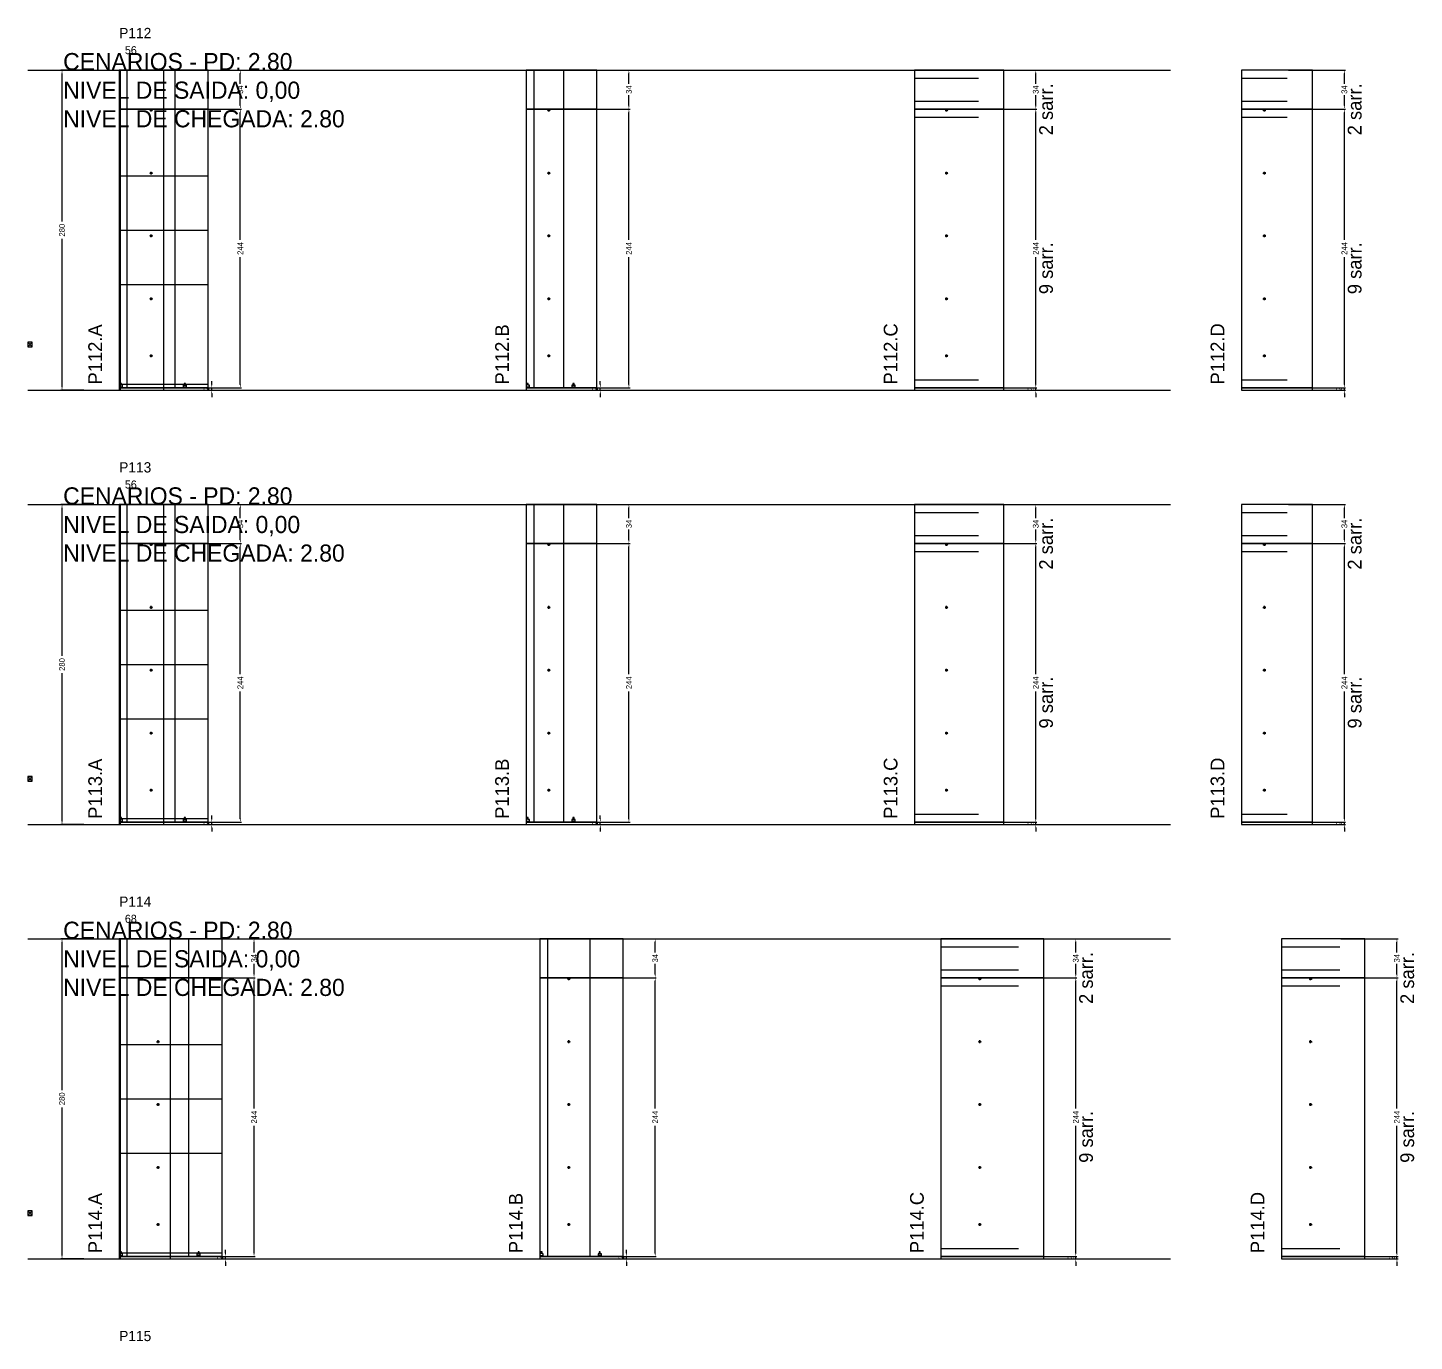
# Model space of a CAD drawing. Header units: centimetres. Extents: x -10500 to 4121, y -45226 to 295.
# Drawn here: x -7000 to -5787, y -25152 to -24003 of the extents above; entities that cross this region are included whole.
import ezdxf

# ---------------------------------------------------------------- set-up
doc = ezdxf.new("R2010")
doc.units = ezdxf.units.CM
doc.linetypes.add('DASHED', pattern=[2, -2])
for name, color, linetype in [('CHAPA', 140, 'Continuous'), ('COTA', 241, 'Continuous'), ('COTAS FURACAO', 16, 'Continuous'), ('Madeira', 30, 'Continuous'), ('MEIO_PONT', 160, 'Continuous'), ('NOMENCLATURA', 7, 'Continuous'), ('Nível', 160, 'Continuous'), ('Painéis', 200, 'Continuous'), ('Perfil Metálico', 150, 'Continuous'), ('SARR_2.2x7', 40, 'Continuous'), ('SARRAFO DE PRESSAO', 200, 'Continuous'), ('texto', 7, 'Continuous'), ('TEXTO_GERAL', 7, 'Continuous')]:
    doc.layers.add(name, color=color, linetype=linetype)
doc.dimstyles.new('PAINEL-NOVA', dxfattribs={"dimtxt": 5, "dimasz": 3, "dimexe": 1, "dimexo": 1, "dimgap": 1, "dimtad": 1, "dimcen": 2.5, "dimazin": 3, "dimtfac": 1, "dimtmove": 0, "dimatfit": 3})

# ---------------------------------------------------------------- blocks, each defined once
blk = doc.blocks.new('_CLOSEDFILLED')
at = {"color": 0, "linetype": 'BYBLOCK'}
blk.add_solid([(-1, 0.16), (0, 0), (-1, -0.16)], dxfattribs=at)
blk = doc.blocks.new('*D1639')
for p, q in [((-6951, -24040), (-6971, -24040)), ((-6970, -24172.5), (-6970, -24043)), ((-6970, -24317), (-6970, -24187.5)), ((-6951, -24320), (-6971, -24320))]:
    blk.add_line(p, q)
at = {"layer": 'Defpoints'}
for p in [(-6950, -24040), (-6970, -24320), (-6950, -24320)]:
    blk.add_point(p, dxfattribs=at)
at = {"layer": 'COTA', "xscale": 3, "yscale": 3}
for p, rotation in [((-6970, -24040), 90), ((-6970, -24320), 270)]:
    blk.add_blockref('_CLOSEDFILLED', p, dxfattribs=dict(at, rotation=rotation))
at = {"layer": 'COTA', "insert": (-6970, -24180), "char_height": 5, "attachment_point": 5, "rotation": 90}
blk.add_mtext('280', dxfattribs=at)
blk = doc.blocks.new('MULDURA')
at = {"layer": 'Paineis'}
for p, q in [((0, 0), (4, 4)), ((4, 0), (0, 4))]:
    blk.add_line(p, q, dxfattribs=at)
blk.add_lwpolyline([(0, 0), (4, 0), (4, 4), (0, 4)], close=True, dxfattribs=at)
blk = doc.blocks.new('*D1641')
for p, q in [((-6863, -24074), (-6813, -24074)), ((-6814, -24188.5), (-6814, -24077)), ((-6814, -24315), (-6814, -24203.5)), ((-6863, -24318), (-6813, -24318))]:
    blk.add_line(p, q)
at = {"layer": 'Defpoints'}
for p in [(-6864, -24074), (-6864, -24318), (-6814, -24318)]:
    blk.add_point(p, dxfattribs=at)
at = {"layer": 'COTA', "xscale": 3, "yscale": 3}
for p, rotation in [((-6814, -24074), 90), ((-6814, -24318), 270)]:
    blk.add_blockref('_CLOSEDFILLED', p, dxfattribs=dict(at, rotation=rotation))
at = {"layer": 'COTA', "insert": (-6814, -24196), "char_height": 5, "attachment_point": 5, "rotation": 90}
blk.add_mtext('244', dxfattribs=at)
blk = doc.blocks.new('*D1642')
for p, q in [((-6863, -24040), (-6813, -24040)), ((-6814, -24052), (-6814, -24043)), ((-6814, -24071), (-6814, -24062)), ((-6863, -24074), (-6813, -24074))]:
    blk.add_line(p, q)
at = {"layer": 'Defpoints'}
for p in [(-6864, -24040), (-6864, -24074), (-6814, -24074)]:
    blk.add_point(p, dxfattribs=at)
at = {"layer": 'COTA', "xscale": 3, "yscale": 3}
for p, rotation in [((-6814, -24040), 90), ((-6814, -24074), 270)]:
    blk.add_blockref('_CLOSEDFILLED', p, dxfattribs=dict(at, rotation=rotation))
at = {"layer": 'COTA', "insert": (-6814, -24057), "char_height": 5, "attachment_point": 5, "rotation": 90}
blk.add_mtext('34', dxfattribs=at)
blk = doc.blocks.new('SLIPTEE')
at = {"layer": 'Paineis'}
blk.add_lwpolyline([(0, 0), (3, 0), (3, 1.5), (2, 1.5), (2, 3), (1, 3), (1, 1.5), (0, 1.5)], close=True, dxfattribs=at)
blk = doc.blocks.new('SLIPTDD')
at = {"layer": 'Paineis'}
blk.add_line((0, 1.5), (3, 1.5), dxfattribs=at)
blk.add_lwpolyline([(0, 0), (3, 0), (3, 1.5), (2, 1.5), (2, 3), (1, 3), (1, 1.5), (0, 1.5)], close=True, dxfattribs=at)
blk = doc.blocks.new('furacao')
at = {"layer": 'COTAS FURACAO'}
for p, q in [((-1.2, 0), (1.2, 0)), ((0, -1.2), (0, 1.2))]:
    blk.add_line(p, q, dxfattribs=at)
blk.add_circle((0, 0), 0.8, dxfattribs=at)
blk = doc.blocks.new('*D1644')
for p, q in [((-6523, -24074), (-6473, -24074)), ((-6474, -24188.5), (-6474, -24077)), ((-6474, -24315), (-6474, -24203.5)), ((-6523, -24318), (-6473, -24318))]:
    blk.add_line(p, q)
at = {"layer": 'Defpoints'}
for p in [(-6524, -24074), (-6524, -24318), (-6474, -24318)]:
    blk.add_point(p, dxfattribs=at)
at = {"layer": 'COTA', "xscale": 3, "yscale": 3}
for p, rotation in [((-6474, -24074), 90), ((-6474, -24318), 270)]:
    blk.add_blockref('_CLOSEDFILLED', p, dxfattribs=dict(at, rotation=rotation))
at = {"layer": 'COTA', "insert": (-6474, -24196), "char_height": 5, "attachment_point": 5, "rotation": 90}
blk.add_mtext('244', dxfattribs=at)
blk = doc.blocks.new('*D1645')
for p, q in [((-6523, -24040), (-6473, -24040)), ((-6474, -24052), (-6474, -24043)), ((-6474, -24071), (-6474, -24062)), ((-6523, -24074), (-6473, -24074))]:
    blk.add_line(p, q)
at = {"layer": 'Defpoints'}
for p in [(-6524, -24040), (-6524, -24074), (-6474, -24074)]:
    blk.add_point(p, dxfattribs=at)
at = {"layer": 'COTA', "xscale": 3, "yscale": 3}
for p, rotation in [((-6474, -24040), 90), ((-6474, -24074), 270)]:
    blk.add_blockref('_CLOSEDFILLED', p, dxfattribs=dict(at, rotation=rotation))
at = {"layer": 'COTA', "insert": (-6474, -24057), "char_height": 5, "attachment_point": 5, "rotation": 90}
blk.add_mtext('34', dxfattribs=at)
blk = doc.blocks.new('*D1647')
for p, q in [((-6167, -24074), (-6117, -24074)), ((-6118, -24188.5), (-6118, -24077)), ((-6118, -24315), (-6118, -24203.5)), ((-6167, -24318), (-6117, -24318))]:
    blk.add_line(p, q)
at = {"layer": 'Defpoints'}
for p in [(-6168, -24074), (-6168, -24318), (-6118, -24318)]:
    blk.add_point(p, dxfattribs=at)
at = {"layer": 'COTA', "xscale": 3, "yscale": 3}
for p, rotation in [((-6118, -24074), 90), ((-6118, -24318), 270)]:
    blk.add_blockref('_CLOSEDFILLED', p, dxfattribs=dict(at, rotation=rotation))
at = {"layer": 'COTA', "insert": (-6118, -24196), "char_height": 5, "attachment_point": 5, "rotation": 90}
blk.add_mtext('244', dxfattribs=at)
blk = doc.blocks.new('*D1648')
for p, q in [((-6167, -24040), (-6117, -24040)), ((-6118, -24052), (-6118, -24043)), ((-6118, -24071), (-6118, -24062)), ((-6167, -24074), (-6117, -24074))]:
    blk.add_line(p, q)
at = {"layer": 'Defpoints'}
for p in [(-6168, -24040), (-6168, -24074), (-6118, -24074)]:
    blk.add_point(p, dxfattribs=at)
at = {"layer": 'COTA', "xscale": 3, "yscale": 3}
for p, rotation in [((-6118, -24040), 90), ((-6118, -24074), 270)]:
    blk.add_blockref('_CLOSEDFILLED', p, dxfattribs=dict(at, rotation=rotation))
at = {"layer": 'COTA', "insert": (-6118, -24057), "char_height": 5, "attachment_point": 5, "rotation": 90}
blk.add_mtext('34', dxfattribs=at)
blk = doc.blocks.new('*D1650')
for p, q in [((-5897, -24074), (-5847, -24074)), ((-5848, -24188.5), (-5848, -24077)), ((-5848, -24315), (-5848, -24203.5)), ((-5897, -24318), (-5847, -24318))]:
    blk.add_line(p, q)
at = {"layer": 'Defpoints'}
for p in [(-5898, -24074), (-5898, -24318), (-5848, -24318)]:
    blk.add_point(p, dxfattribs=at)
at = {"layer": 'COTA', "xscale": 3, "yscale": 3}
for p, rotation in [((-5848, -24074), 90), ((-5848, -24318), 270)]:
    blk.add_blockref('_CLOSEDFILLED', p, dxfattribs=dict(at, rotation=rotation))
at = {"layer": 'COTA', "insert": (-5848, -24196), "char_height": 5, "attachment_point": 5, "rotation": 90}
blk.add_mtext('244', dxfattribs=at)
blk = doc.blocks.new('*D1651')
for p, q in [((-5897, -24040), (-5847, -24040)), ((-5848, -24052), (-5848, -24043)), ((-5848, -24071), (-5848, -24062)), ((-5897, -24074), (-5847, -24074))]:
    blk.add_line(p, q)
at = {"layer": 'Defpoints'}
for p in [(-5898, -24040), (-5898, -24074), (-5848, -24074)]:
    blk.add_point(p, dxfattribs=at)
at = {"layer": 'COTA', "xscale": 3, "yscale": 3}
for p, rotation in [((-5848, -24040), 90), ((-5848, -24074), 270)]:
    blk.add_blockref('_CLOSEDFILLED', p, dxfattribs=dict(at, rotation=rotation))
at = {"layer": 'COTA', "insert": (-5848, -24057), "char_height": 5, "attachment_point": 5, "rotation": 90}
blk.add_mtext('34', dxfattribs=at)
blk = doc.blocks.new('*D1665')
for p, q in [((-6951, -24420), (-6971, -24420)), ((-6970, -24552.5), (-6970, -24423)), ((-6970, -24697), (-6970, -24567.5)), ((-6951, -24700), (-6971, -24700))]:
    blk.add_line(p, q)
at = {"layer": 'Defpoints'}
for p in [(-6950, -24420), (-6970, -24700), (-6950, -24700)]:
    blk.add_point(p, dxfattribs=at)
at = {"layer": 'COTA', "xscale": 3, "yscale": 3}
for p, rotation in [((-6970, -24420), 90), ((-6970, -24700), 270)]:
    blk.add_blockref('_CLOSEDFILLED', p, dxfattribs=dict(at, rotation=rotation))
at = {"layer": 'COTA', "insert": (-6970, -24560), "char_height": 5, "attachment_point": 5, "rotation": 90}
blk.add_mtext('280', dxfattribs=at)
blk = doc.blocks.new('*D1667')
for p, q in [((-6863, -24454), (-6813, -24454)), ((-6814, -24568.5), (-6814, -24457)), ((-6814, -24695), (-6814, -24583.5)), ((-6863, -24698), (-6813, -24698))]:
    blk.add_line(p, q)
at = {"layer": 'Defpoints'}
for p in [(-6864, -24454), (-6864, -24698), (-6814, -24698)]:
    blk.add_point(p, dxfattribs=at)
at = {"layer": 'COTA', "xscale": 3, "yscale": 3}
for p, rotation in [((-6814, -24454), 90), ((-6814, -24698), 270)]:
    blk.add_blockref('_CLOSEDFILLED', p, dxfattribs=dict(at, rotation=rotation))
at = {"layer": 'COTA', "insert": (-6814, -24576), "char_height": 5, "attachment_point": 5, "rotation": 90}
blk.add_mtext('244', dxfattribs=at)
blk = doc.blocks.new('*D1668')
for p, q in [((-6863, -24420), (-6813, -24420)), ((-6814, -24432), (-6814, -24423)), ((-6814, -24451), (-6814, -24442)), ((-6863, -24454), (-6813, -24454))]:
    blk.add_line(p, q)
at = {"layer": 'Defpoints'}
for p in [(-6864, -24420), (-6864, -24454), (-6814, -24454)]:
    blk.add_point(p, dxfattribs=at)
at = {"layer": 'COTA', "xscale": 3, "yscale": 3}
for p, rotation in [((-6814, -24420), 90), ((-6814, -24454), 270)]:
    blk.add_blockref('_CLOSEDFILLED', p, dxfattribs=dict(at, rotation=rotation))
at = {"layer": 'COTA', "insert": (-6814, -24437), "char_height": 5, "attachment_point": 5, "rotation": 90}
blk.add_mtext('34', dxfattribs=at)
blk = doc.blocks.new('*D1670')
for p, q in [((-6523, -24454), (-6473, -24454)), ((-6474, -24568.5), (-6474, -24457)), ((-6474, -24695), (-6474, -24583.5)), ((-6523, -24698), (-6473, -24698))]:
    blk.add_line(p, q)
at = {"layer": 'Defpoints'}
for p in [(-6524, -24454), (-6524, -24698), (-6474, -24698)]:
    blk.add_point(p, dxfattribs=at)
at = {"layer": 'COTA', "xscale": 3, "yscale": 3}
for p, rotation in [((-6474, -24454), 90), ((-6474, -24698), 270)]:
    blk.add_blockref('_CLOSEDFILLED', p, dxfattribs=dict(at, rotation=rotation))
at = {"layer": 'COTA', "insert": (-6474, -24576), "char_height": 5, "attachment_point": 5, "rotation": 90}
blk.add_mtext('244', dxfattribs=at)
blk = doc.blocks.new('*D1671')
for p, q in [((-6523, -24420), (-6473, -24420)), ((-6474, -24432), (-6474, -24423)), ((-6474, -24451), (-6474, -24442)), ((-6523, -24454), (-6473, -24454))]:
    blk.add_line(p, q)
at = {"layer": 'Defpoints'}
for p in [(-6524, -24420), (-6524, -24454), (-6474, -24454)]:
    blk.add_point(p, dxfattribs=at)
at = {"layer": 'COTA', "xscale": 3, "yscale": 3}
for p, rotation in [((-6474, -24420), 90), ((-6474, -24454), 270)]:
    blk.add_blockref('_CLOSEDFILLED', p, dxfattribs=dict(at, rotation=rotation))
at = {"layer": 'COTA', "insert": (-6474, -24437), "char_height": 5, "attachment_point": 5, "rotation": 90}
blk.add_mtext('34', dxfattribs=at)
blk = doc.blocks.new('*D1673')
for p, q in [((-6167, -24454), (-6117, -24454)), ((-6118, -24568.5), (-6118, -24457)), ((-6118, -24695), (-6118, -24583.5)), ((-6167, -24698), (-6117, -24698))]:
    blk.add_line(p, q)
at = {"layer": 'Defpoints'}
for p in [(-6168, -24454), (-6168, -24698), (-6118, -24698)]:
    blk.add_point(p, dxfattribs=at)
at = {"layer": 'COTA', "xscale": 3, "yscale": 3}
for p, rotation in [((-6118, -24454), 90), ((-6118, -24698), 270)]:
    blk.add_blockref('_CLOSEDFILLED', p, dxfattribs=dict(at, rotation=rotation))
at = {"layer": 'COTA', "insert": (-6118, -24576), "char_height": 5, "attachment_point": 5, "rotation": 90}
blk.add_mtext('244', dxfattribs=at)
blk = doc.blocks.new('*D1674')
for p, q in [((-6167, -24420), (-6117, -24420)), ((-6118, -24432), (-6118, -24423)), ((-6118, -24451), (-6118, -24442)), ((-6167, -24454), (-6117, -24454))]:
    blk.add_line(p, q)
at = {"layer": 'Defpoints'}
for p in [(-6168, -24420), (-6168, -24454), (-6118, -24454)]:
    blk.add_point(p, dxfattribs=at)
at = {"layer": 'COTA', "xscale": 3, "yscale": 3}
for p, rotation in [((-6118, -24420), 90), ((-6118, -24454), 270)]:
    blk.add_blockref('_CLOSEDFILLED', p, dxfattribs=dict(at, rotation=rotation))
at = {"layer": 'COTA', "insert": (-6118, -24437), "char_height": 5, "attachment_point": 5, "rotation": 90}
blk.add_mtext('34', dxfattribs=at)
blk = doc.blocks.new('*D1676')
for p, q in [((-5897, -24454), (-5847, -24454)), ((-5848, -24568.5), (-5848, -24457)), ((-5848, -24695), (-5848, -24583.5)), ((-5897, -24698), (-5847, -24698))]:
    blk.add_line(p, q)
at = {"layer": 'Defpoints'}
for p in [(-5898, -24454), (-5898, -24698), (-5848, -24698)]:
    blk.add_point(p, dxfattribs=at)
at = {"layer": 'COTA', "xscale": 3, "yscale": 3}
for p, rotation in [((-5848, -24454), 90), ((-5848, -24698), 270)]:
    blk.add_blockref('_CLOSEDFILLED', p, dxfattribs=dict(at, rotation=rotation))
at = {"layer": 'COTA', "insert": (-5848, -24576), "char_height": 5, "attachment_point": 5, "rotation": 90}
blk.add_mtext('244', dxfattribs=at)
blk = doc.blocks.new('*D1677')
for p, q in [((-5897, -24420), (-5847, -24420)), ((-5848, -24432), (-5848, -24423)), ((-5848, -24451), (-5848, -24442)), ((-5897, -24454), (-5847, -24454))]:
    blk.add_line(p, q)
at = {"layer": 'Defpoints'}
for p in [(-5898, -24420), (-5898, -24454), (-5848, -24454)]:
    blk.add_point(p, dxfattribs=at)
at = {"layer": 'COTA', "xscale": 3, "yscale": 3}
for p, rotation in [((-5848, -24420), 90), ((-5848, -24454), 270)]:
    blk.add_blockref('_CLOSEDFILLED', p, dxfattribs=dict(at, rotation=rotation))
at = {"layer": 'COTA', "insert": (-5848, -24437), "char_height": 5, "attachment_point": 5, "rotation": 90}
blk.add_mtext('34', dxfattribs=at)
blk = doc.blocks.new('*D1691')
for p, q in [((-6951, -24800), (-6971, -24800)), ((-6970, -24932.5), (-6970, -24803)), ((-6970, -25077), (-6970, -24947.5)), ((-6951, -25080), (-6971, -25080))]:
    blk.add_line(p, q)
at = {"layer": 'Defpoints'}
for p in [(-6950, -24800), (-6970, -25080), (-6950, -25080)]:
    blk.add_point(p, dxfattribs=at)
at = {"layer": 'COTA', "xscale": 3, "yscale": 3}
for p, rotation in [((-6970, -24800), 90), ((-6970, -25080), 270)]:
    blk.add_blockref('_CLOSEDFILLED', p, dxfattribs=dict(at, rotation=rotation))
at = {"layer": 'COTA', "insert": (-6970, -24940), "char_height": 5, "attachment_point": 5, "rotation": 90}
blk.add_mtext('280', dxfattribs=at)
blk = doc.blocks.new('*D1693')
for p, q in [((-6851, -24834), (-6801, -24834)), ((-6802, -24948.5), (-6802, -24837)), ((-6802, -25075), (-6802, -24963.5)), ((-6851, -25078), (-6801, -25078))]:
    blk.add_line(p, q)
at = {"layer": 'Defpoints'}
for p in [(-6852, -24834), (-6852, -25078), (-6802, -25078)]:
    blk.add_point(p, dxfattribs=at)
at = {"layer": 'COTA', "xscale": 3, "yscale": 3}
for p, rotation in [((-6802, -24834), 90), ((-6802, -25078), 270)]:
    blk.add_blockref('_CLOSEDFILLED', p, dxfattribs=dict(at, rotation=rotation))
at = {"layer": 'COTA', "insert": (-6802, -24956), "char_height": 5, "attachment_point": 5, "rotation": 90}
blk.add_mtext('244', dxfattribs=at)
blk = doc.blocks.new('*D1694')
for p, q in [((-6851, -24800), (-6801, -24800)), ((-6802, -24812), (-6802, -24803)), ((-6802, -24831), (-6802, -24822)), ((-6851, -24834), (-6801, -24834))]:
    blk.add_line(p, q)
at = {"layer": 'Defpoints'}
for p in [(-6852, -24800), (-6852, -24834), (-6802, -24834)]:
    blk.add_point(p, dxfattribs=at)
at = {"layer": 'COTA', "xscale": 3, "yscale": 3}
for p, rotation in [((-6802, -24800), 90), ((-6802, -24834), 270)]:
    blk.add_blockref('_CLOSEDFILLED', p, dxfattribs=dict(at, rotation=rotation))
at = {"layer": 'COTA', "insert": (-6802, -24817), "char_height": 5, "attachment_point": 5, "rotation": 90}
blk.add_mtext('34', dxfattribs=at)
blk = doc.blocks.new('*D1696')
for p, q in [((-6500, -24834), (-6450, -24834)), ((-6451, -24948.5), (-6451, -24837)), ((-6451, -25075), (-6451, -24963.5)), ((-6500, -25078), (-6450, -25078))]:
    blk.add_line(p, q)
at = {"layer": 'Defpoints'}
for p in [(-6501, -24834), (-6501, -25078), (-6451, -25078)]:
    blk.add_point(p, dxfattribs=at)
at = {"layer": 'COTA', "xscale": 3, "yscale": 3}
for p, rotation in [((-6451, -24834), 90), ((-6451, -25078), 270)]:
    blk.add_blockref('_CLOSEDFILLED', p, dxfattribs=dict(at, rotation=rotation))
at = {"layer": 'COTA', "insert": (-6451, -24956), "char_height": 5, "attachment_point": 5, "rotation": 90}
blk.add_mtext('244', dxfattribs=at)
blk = doc.blocks.new('*D1697')
for p, q in [((-6500, -24800), (-6450, -24800)), ((-6451, -24812), (-6451, -24803)), ((-6451, -24831), (-6451, -24822)), ((-6500, -24834), (-6450, -24834))]:
    blk.add_line(p, q)
at = {"layer": 'Defpoints'}
for p in [(-6501, -24800), (-6501, -24834), (-6451, -24834)]:
    blk.add_point(p, dxfattribs=at)
at = {"layer": 'COTA', "xscale": 3, "yscale": 3}
for p, rotation in [((-6451, -24800), 90), ((-6451, -24834), 270)]:
    blk.add_blockref('_CLOSEDFILLED', p, dxfattribs=dict(at, rotation=rotation))
at = {"layer": 'COTA', "insert": (-6451, -24817), "char_height": 5, "attachment_point": 5, "rotation": 90}
blk.add_mtext('34', dxfattribs=at)
blk = doc.blocks.new('*D1699')
for p, q in [((-6132, -24834), (-6082, -24834)), ((-6083, -24948.5), (-6083, -24837)), ((-6083, -25075), (-6083, -24963.5)), ((-6132, -25078), (-6082, -25078))]:
    blk.add_line(p, q)
at = {"layer": 'Defpoints'}
for p in [(-6133, -24834), (-6133, -25078), (-6083, -25078)]:
    blk.add_point(p, dxfattribs=at)
at = {"layer": 'COTA', "xscale": 3, "yscale": 3}
for p, rotation in [((-6083, -24834), 90), ((-6083, -25078), 270)]:
    blk.add_blockref('_CLOSEDFILLED', p, dxfattribs=dict(at, rotation=rotation))
at = {"layer": 'COTA', "insert": (-6083, -24956), "char_height": 5, "attachment_point": 5, "rotation": 90}
blk.add_mtext('244', dxfattribs=at)
blk = doc.blocks.new('*D1700')
for p, q in [((-6132, -24800), (-6082, -24800)), ((-6083, -24812), (-6083, -24803)), ((-6083, -24831), (-6083, -24822)), ((-6132, -24834), (-6082, -24834))]:
    blk.add_line(p, q)
at = {"layer": 'Defpoints'}
for p in [(-6133, -24800), (-6133, -24834), (-6083, -24834)]:
    blk.add_point(p, dxfattribs=at)
at = {"layer": 'COTA', "xscale": 3, "yscale": 3}
for p, rotation in [((-6083, -24800), 90), ((-6083, -24834), 270)]:
    blk.add_blockref('_CLOSEDFILLED', p, dxfattribs=dict(at, rotation=rotation))
at = {"layer": 'COTA', "insert": (-6083, -24817), "char_height": 5, "attachment_point": 5, "rotation": 90}
blk.add_mtext('34', dxfattribs=at)
blk = doc.blocks.new('*D1702')
for p, q in [((-5851, -24834), (-5801, -24834)), ((-5802, -24948.5), (-5802, -24837)), ((-5802, -25075), (-5802, -24963.5)), ((-5851, -25078), (-5801, -25078))]:
    blk.add_line(p, q)
at = {"layer": 'Defpoints'}
for p in [(-5852, -24834), (-5852, -25078), (-5802, -25078)]:
    blk.add_point(p, dxfattribs=at)
at = {"layer": 'COTA', "xscale": 3, "yscale": 3}
for p, rotation in [((-5802, -24834), 90), ((-5802, -25078), 270)]:
    blk.add_blockref('_CLOSEDFILLED', p, dxfattribs=dict(at, rotation=rotation))
at = {"layer": 'COTA', "insert": (-5802, -24956), "char_height": 5, "attachment_point": 5, "rotation": 90}
blk.add_mtext('244', dxfattribs=at)
blk = doc.blocks.new('*D1703')
for p, q in [((-5851, -24800), (-5801, -24800)), ((-5802, -24812), (-5802, -24803)), ((-5802, -24831), (-5802, -24822)), ((-5851, -24834), (-5801, -24834))]:
    blk.add_line(p, q)
at = {"layer": 'Defpoints'}
for p in [(-5852, -24800), (-5852, -24834), (-5802, -24834)]:
    blk.add_point(p, dxfattribs=at)
at = {"layer": 'COTA', "xscale": 3, "yscale": 3}
for p, rotation in [((-5802, -24800), 90), ((-5802, -24834), 270)]:
    blk.add_blockref('_CLOSEDFILLED', p, dxfattribs=dict(at, rotation=rotation))
at = {"layer": 'COTA', "insert": (-5802, -24817), "char_height": 5, "attachment_point": 5, "rotation": 90}
blk.add_mtext('34', dxfattribs=at)

msp = doc.modelspace()

# ---------------------------------------------------------------- linework, layer by layer
at = {"layer": 'CHAPA'}
for points in [[(-6920, -24320), (-6918.8, -24320), (-6918.8, -24040), (-6920, -24040)], [(-6920, -24700), (-6918.8, -24700), (-6918.8, -24420), (-6920, -24420)], [(-6920, -25080), (-6918.8, -25080), (-6918.8, -24800), (-6920, -24800)]]:
    msp.add_lwpolyline(points, close=True, dxfattribs=at)
at = {"layer": 'Madeira'}
for points in [[(-6920, -24132.4), (-6842, -24132.4)], [(-6920, -24227.6), (-6842, -24227.6)], [(-6920, -24512.4), (-6842, -24512.4)], [(-6920, -24607.6), (-6842, -24607.6)], [(-6920, -24892.4), (-6830, -24892.4)], [(-6920, -24987.6), (-6830, -24987.6)]]:
    msp.add_lwpolyline(points, dxfattribs=at)
at = {"layer": 'MEIO_PONT'}
for points in [[(-6920, -24180), (-6842, -24180)], [(-6920, -24560), (-6842, -24560)], [(-6920, -24940), (-6830, -24940)]]:
    msp.add_lwpolyline(points, dxfattribs=at)
at = {"layer": 'Nível', "linetype": 'DASHED'}
for points in [[(-7000, -24040), (-6000, -24040)], [(-7000, -24320), (-6000, -24320)], [(-7000, -24420), (-6000, -24420)], [(-7000, -24700), (-6000, -24700)], [(-7000, -24800), (-6000, -24800)], [(-7000, -25080), (-6000, -25080)]]:
    msp.add_lwpolyline(points, dxfattribs=at)
at = {"layer": 'Painéis'}
for points in [[(-6920, -24074), (-6842, -24074), (-6842, -24040), (-6920, -24040)], [(-6920, -24320), (-6842, -24320), (-6842, -24040), (-6920, -24040)], [(-6564, -24074), (-6502, -24074), (-6502, -24040), (-6564, -24040)], [(-6224, -24074), (-6146, -24074), (-6146, -24040), (-6224, -24040)], [(-5938, -24074), (-5876, -24074), (-5876, -24040), (-5938, -24040)], [(-6920, -24318), (-6842, -24318), (-6842, -24074), (-6920, -24074)], [(-6564, -24318), (-6502, -24318), (-6502, -24074), (-6564, -24074)], [(-6224, -24318), (-6146, -24318), (-6146, -24074), (-6224, -24074)], [(-5938, -24318), (-5876, -24318), (-5876, -24074), (-5938, -24074)], [(-6920, -24320), (-6842, -24320), (-6842, -24318), (-6920, -24318)], [(-6564, -24320), (-6502, -24320), (-6502, -24318), (-6564, -24318)], [(-6224, -24320), (-6146, -24320), (-6146, -24318), (-6224, -24318)], [(-5938, -24320), (-5876, -24320), (-5876, -24318), (-5938, -24318)], [(-6920, -24454), (-6842, -24454), (-6842, -24420), (-6920, -24420)], [(-6920, -24700), (-6842, -24700), (-6842, -24420), (-6920, -24420)], [(-6564, -24454), (-6502, -24454), (-6502, -24420), (-6564, -24420)], [(-6224, -24454), (-6146, -24454), (-6146, -24420), (-6224, -24420)], [(-5938, -24454), (-5876, -24454), (-5876, -24420), (-5938, -24420)], [(-6920, -24698), (-6842, -24698), (-6842, -24454), (-6920, -24454)], [(-6564, -24698), (-6502, -24698), (-6502, -24454), (-6564, -24454)], [(-6224, -24698), (-6146, -24698), (-6146, -24454), (-6224, -24454)], [(-5938, -24698), (-5876, -24698), (-5876, -24454), (-5938, -24454)], [(-6920, -24700), (-6842, -24700), (-6842, -24698), (-6920, -24698)], [(-6564, -24700), (-6502, -24700), (-6502, -24698), (-6564, -24698)], [(-6224, -24700), (-6146, -24700), (-6146, -24698), (-6224, -24698)], [(-5938, -24700), (-5876, -24700), (-5876, -24698), (-5938, -24698)], [(-6920, -24834), (-6830, -24834), (-6830, -24800), (-6920, -24800)], [(-6920, -25080), (-6830, -25080), (-6830, -24800), (-6920, -24800)], [(-6552, -24834), (-6479, -24834), (-6479, -24800), (-6552, -24800)], [(-6201, -24834), (-6111, -24834), (-6111, -24800), (-6201, -24800)], [(-5903, -24834), (-5830, -24834), (-5830, -24800), (-5903, -24800)], [(-6920, -25078), (-6830, -25078), (-6830, -24834), (-6920, -24834)], [(-6552, -25078), (-6479, -25078), (-6479, -24834), (-6552, -24834)], [(-6201, -25078), (-6111, -25078), (-6111, -24834), (-6201, -24834)], [(-5903, -25078), (-5830, -25078), (-5830, -24834), (-5903, -24834)], [(-6920, -25080), (-6830, -25080), (-6830, -25078), (-6920, -25078)], [(-6552, -25080), (-6479, -25080), (-6479, -25078), (-6552, -25078)], [(-6201, -25080), (-6111, -25080), (-6111, -25078), (-6201, -25078)], [(-5903, -25080), (-5830, -25080), (-5830, -25078), (-5903, -25078)]]:
    msp.add_lwpolyline(points, close=True, dxfattribs=at)
at = {"layer": 'Perfil Metálico'}
for p, q in [((-6881, -24320), (-6881, -24040)), ((-6881, -24700), (-6881, -24420)), ((-6875, -25080), (-6875, -24800))]:
    msp.add_line(p, q, dxfattribs=at)
at = {"layer": 'SARR_2.2x7'}
for points in [[(-6913, -24074), (-6913, -24040)], [(-6871, -24074), (-6871, -24040)], [(-6557, -24074), (-6557, -24040)], [(-6531, -24074), (-6531, -24040)], [(-6224, -24047), (-6168, -24047)], [(-5938, -24047), (-5898, -24047)], [(-6224, -24067), (-6168, -24067)], [(-5938, -24067), (-5898, -24067)], [(-6224, -24081), (-6168, -24081)], [(-5938, -24081), (-5898, -24081)], [(-6224, -24311), (-6168, -24311)], [(-5938, -24311), (-5898, -24311)], [(-6913, -24454), (-6913, -24420)], [(-6871, -24454), (-6871, -24420)], [(-6557, -24454), (-6557, -24420)], [(-6531, -24454), (-6531, -24420)], [(-6224, -24427), (-6168, -24427)], [(-5938, -24427), (-5898, -24427)], [(-6224, -24447), (-6168, -24447)], [(-5938, -24447), (-5898, -24447)], [(-6224, -24461), (-6168, -24461)], [(-5938, -24461), (-5898, -24461)], [(-6224, -24691), (-6168, -24691)], [(-5938, -24691), (-5898, -24691)], [(-6913, -24834), (-6913, -24800)], [(-6859, -24834), (-6859, -24800)], [(-6545, -24834), (-6545, -24800)], [(-6508, -24834), (-6508, -24800)], [(-6201, -24807), (-6133, -24807)], [(-5903, -24807), (-5852, -24807)], [(-6201, -24827), (-6133, -24827)], [(-5903, -24827), (-5852, -24827)], [(-6201, -24841), (-6133, -24841)], [(-5903, -24841), (-5852, -24841)], [(-6201, -25071), (-6133, -25071)], [(-5903, -25071), (-5852, -25071)]]:
    msp.add_lwpolyline(points, dxfattribs=at)
at = {"layer": 'SARR_2.2x7', "linetype": 'DASHED'}
for points in [[(-6913, -24318), (-6913, -24074)], [(-6871, -24318), (-6871, -24074)], [(-6557, -24318), (-6557, -24074)], [(-6531, -24318), (-6531, -24074)], [(-6913, -24698), (-6913, -24454)], [(-6871, -24698), (-6871, -24454)], [(-6557, -24698), (-6557, -24454)], [(-6531, -24698), (-6531, -24454)], [(-6913, -25078), (-6913, -24834)], [(-6859, -25078), (-6859, -24834)], [(-6545, -25078), (-6545, -24834)], [(-6508, -25078), (-6508, -24834)]]:
    msp.add_lwpolyline(points, dxfattribs=at)
at = {"layer": 'SARRAFO DE PRESSAO'}
for points in [[(-6920, -24320), (-6842, -24320), (-6842, -24315), (-6920, -24315)], [(-6920, -24700), (-6842, -24700), (-6842, -24695), (-6920, -24695)], [(-6920, -25080), (-6830, -25080), (-6830, -25075), (-6920, -25075)]]:
    msp.add_lwpolyline(points, close=True, dxfattribs=at)

# ---------------------------------------------------------------- block references
at = {"layer": 'COTA'}
for name, p in [('furacao', (-6892, -24075)), ('furacao', (-6544, -24075)), ('furacao', (-6196, -24075)), ('furacao', (-5918, -24075)), ('furacao', (-6892, -24130)), ('furacao', (-6544, -24130)), ('furacao', (-6196, -24130)), ('furacao', (-5918, -24130)), ('furacao', (-6892, -24185)), ('furacao', (-6544, -24185)), ('furacao', (-6196, -24185)), ('furacao', (-5918, -24185)), ('furacao', (-6892, -24240)), ('furacao', (-6544, -24240)), ('furacao', (-6196, -24240)), ('furacao', (-5918, -24240)), ('MULDURA', (-7000, -24282)), ('furacao', (-6892, -24290)), ('furacao', (-6544, -24290)), ('furacao', (-6196, -24290)), ('furacao', (-5918, -24290)), ('SLIPTEE', (-6920, -24317)), ('SLIPTDD', (-6864, -24317)), ('SLIPTEE', (-6564, -24317)), ('SLIPTDD', (-6524, -24317)), ('furacao', (-6892, -24455)), ('furacao', (-6544, -24455)), ('furacao', (-6196, -24455)), ('furacao', (-5918, -24455)), ('furacao', (-6892, -24510)), ('furacao', (-6544, -24510)), ('furacao', (-6196, -24510)), ('furacao', (-5918, -24510)), ('furacao', (-6892, -24565)), ('furacao', (-6544, -24565)), ('furacao', (-6196, -24565)), ('furacao', (-5918, -24565)), ('furacao', (-6892, -24620)), ('furacao', (-6544, -24620)), ('furacao', (-6196, -24620)), ('furacao', (-5918, -24620)), ('MULDURA', (-7000, -24662)), ('furacao', (-6892, -24670)), ('furacao', (-6544, -24670)), ('furacao', (-6196, -24670)), ('furacao', (-5918, -24670)), ('SLIPTEE', (-6920, -24697)), ('SLIPTDD', (-6864, -24697)), ('SLIPTEE', (-6564, -24697)), ('SLIPTDD', (-6524, -24697)), ('furacao', (-6886, -24835)), ('furacao', (-6526.5, -24835)), ('furacao', (-6167, -24835)), ('furacao', (-5877.5, -24835)), ('furacao', (-6886, -24890)), ('furacao', (-6526.5, -24890)), ('furacao', (-6167, -24890)), ('furacao', (-5877.5, -24890)), ('furacao', (-6886, -24945)), ('furacao', (-6526.5, -24945)), ('furacao', (-6167, -24945)), ('furacao', (-5877.5, -24945)), ('furacao', (-6886, -25000)), ('furacao', (-6526.5, -25000)), ('furacao', (-6167, -25000)), ('furacao', (-5877.5, -25000)), ('MULDURA', (-7000, -25042)), ('furacao', (-6886, -25050)), ('furacao', (-6526.5, -25050)), ('furacao', (-6167, -25050)), ('furacao', (-5877.5, -25050)), ('SLIPTEE', (-6920, -25077)), ('SLIPTDD', (-6852, -25077)), ('SLIPTEE', (-6552, -25077)), ('SLIPTDD', (-6501, -25077))]:
    msp.add_blockref(name, p, dxfattribs=at)

# ---------------------------------------------------------------- texts
at = {"layer": 'NOMENCLATURA'}
for s, p in [('CENARIOS - PD: 2.80', (-6969, -24040)), ('NIVEL DE SAIDA: 0,00', (-6969, -24065)), ('NIVEL DE CHEGADA: 2.80', (-6969, -24090)), ('CENARIOS - PD: 2.80', (-6969, -24420)), ('NIVEL DE SAIDA: 0,00', (-6969, -24445)), ('NIVEL DE CHEGADA: 2.80', (-6969, -24470)), ('CENARIOS - PD: 2.80', (-6969, -24800)), ('NIVEL DE SAIDA: 0,00', (-6969, -24825)), ('NIVEL DE CHEGADA: 2.80', (-6969, -24850))]:
    msp.add_text(s, height=15, dxfattribs=at).set_placement(p)
for s, p in [('2 sarr.', (-6103, -24097)), ('2 sarr.', (-5833, -24097)), ('9 sarr.', (-6103, -24236)), ('9 sarr.', (-5833, -24236)), ('P112.A', (-6935, -24315)), ('P112.B', (-6579, -24315)), ('P112.C', (-6239, -24315)), ('P112.D', (-5953, -24315)), ('2 sarr.', (-6103, -24477)), ('2 sarr.', (-5833, -24477)), ('9 sarr.', (-6103, -24616)), ('9 sarr.', (-5833, -24616)), ('P113.A', (-6935, -24695)), ('P113.B', (-6579, -24695)), ('P113.C', (-6239, -24695)), ('P113.D', (-5953, -24695)), ('2 sarr.', (-6068, -24857)), ('2 sarr.', (-5787, -24857)), ('9 sarr.', (-6068, -24996)), ('9 sarr.', (-5787, -24996)), ('P114.A', (-6935, -25075)), ('P114.B', (-6567, -25075)), ('P114.C', (-6216, -25075)), ('P114.D', (-5918, -25075))]:
    msp.add_text(s, height=12, rotation=90, dxfattribs=at).set_placement(p)
at = {"layer": 'texto'}
for s, p in [('56', (-6915, -24026)), ('56', (-6915, -24406)), ('68', (-6915, -24786))]:
    msp.add_text(s, height=7, dxfattribs=at).set_placement(p)
at = {"layer": 'TEXTO_GERAL'}
for s, p in [('P112', (-6920, -24012)), ('P113', (-6920, -24392)), ('P114', (-6920, -24772)), ('P115', (-6920, -25152))]:
    msp.add_text(s, height=9, dxfattribs=at).set_placement(p)

# ---------------------------------------------------------------- dimensions: what is measured, and where the dimension line sits
at = {"layer": 'COTA'}
for base, p1, p2, picture, middle in [((-6970, -24320), (-6950, -24320), (-6950, -24040), '*D1639', (-6970, -24180)), ((-6814, -24074), (-6864, -24074), (-6864, -24040), '*D1642', (-6814, -24057)), ((-6474, -24074), (-6524, -24074), (-6524, -24040), '*D1645', (-6474, -24057)), ((-6118, -24074), (-6168, -24074), (-6168, -24040), '*D1648', (-6118, -24057)), ((-5848, -24074), (-5898, -24074), (-5898, -24040), '*D1651', (-5848, -24057)), ((-6814, -24318), (-6864, -24318), (-6864, -24074), '*D1641', (-6814, -24196)), ((-6474, -24318), (-6524, -24318), (-6524, -24074), '*D1644', (-6474, -24196)), ((-6118, -24318), (-6168, -24318), (-6168, -24074), '*D1647', (-6118, -24196)), ((-5848, -24318), (-5898, -24318), (-5898, -24074), '*D1650', (-5848, -24196)), ((-6970, -24700), (-6950, -24700), (-6950, -24420), '*D1665', (-6970, -24560)), ((-6814, -24454), (-6864, -24454), (-6864, -24420), '*D1668', (-6814, -24437)), ((-6474, -24454), (-6524, -24454), (-6524, -24420), '*D1671', (-6474, -24437)), ((-6118, -24454), (-6168, -24454), (-6168, -24420), '*D1674', (-6118, -24437)), ((-5848, -24454), (-5898, -24454), (-5898, -24420), '*D1677', (-5848, -24437)), ((-6814, -24698), (-6864, -24698), (-6864, -24454), '*D1667', (-6814, -24576)), ((-6474, -24698), (-6524, -24698), (-6524, -24454), '*D1670', (-6474, -24576)), ((-6118, -24698), (-6168, -24698), (-6168, -24454), '*D1673', (-6118, -24576)), ((-5848, -24698), (-5898, -24698), (-5898, -24454), '*D1676', (-5848, -24576)), ((-6970, -25080), (-6950, -25080), (-6950, -24800), '*D1691', (-6970, -24940)), ((-6802, -24834), (-6852, -24834), (-6852, -24800), '*D1694', (-6802, -24817)), ((-6451, -24834), (-6501, -24834), (-6501, -24800), '*D1697', (-6451, -24817)), ((-6083, -24834), (-6133, -24834), (-6133, -24800), '*D1700', (-6083, -24817)), ((-5802, -24834), (-5852, -24834), (-5852, -24800), '*D1703', (-5802, -24817)), ((-6802, -25078), (-6852, -25078), (-6852, -24834), '*D1693', (-6802, -24956)), ((-6451, -25078), (-6501, -25078), (-6501, -24834), '*D1696', (-6451, -24956)), ((-6083, -25078), (-6133, -25078), (-6133, -24834), '*D1699', (-6083, -24956)), ((-5802, -25078), (-5852, -25078), (-5852, -24834), '*D1702', (-5802, -24956))]:
    dim = msp.add_linear_dim(base=base, p1=p1, p2=p2, angle=90, dimstyle='PAINEL-NOVA', dxfattribs=at)
    dim.commit()
    dim.dimension.update_dxf_attribs({"geometry": picture, "text_midpoint": middle})
for base, p1, p2 in [((-6839, -24320), (-6864, -24320), (-6864, -24318)), ((-6499, -24320), (-6524, -24320), (-6524, -24318)), ((-6118, -24320), (-6168, -24320), (-6168, -24318)), ((-5848, -24320), (-5898, -24320), (-5898, -24318)), ((-6839, -24700), (-6864, -24700), (-6864, -24698)), ((-6499, -24700), (-6524, -24700), (-6524, -24698)), ((-6118, -24700), (-6168, -24700), (-6168, -24698)), ((-5848, -24700), (-5898, -24700), (-5898, -24698)), ((-6827, -25080), (-6852, -25080), (-6852, -25078)), ((-6476, -25080), (-6501, -25080), (-6501, -25078)), ((-6083, -25080), (-6133, -25080), (-6133, -25078)), ((-5802, -25080), (-5852, -25080), (-5852, -25078))]:
    msp.add_linear_dim(base=base, p1=p1, p2=p2, angle=90, dimstyle='PAINEL-NOVA', dxfattribs=at).render()

doc.saveas('drawing.dxf')
